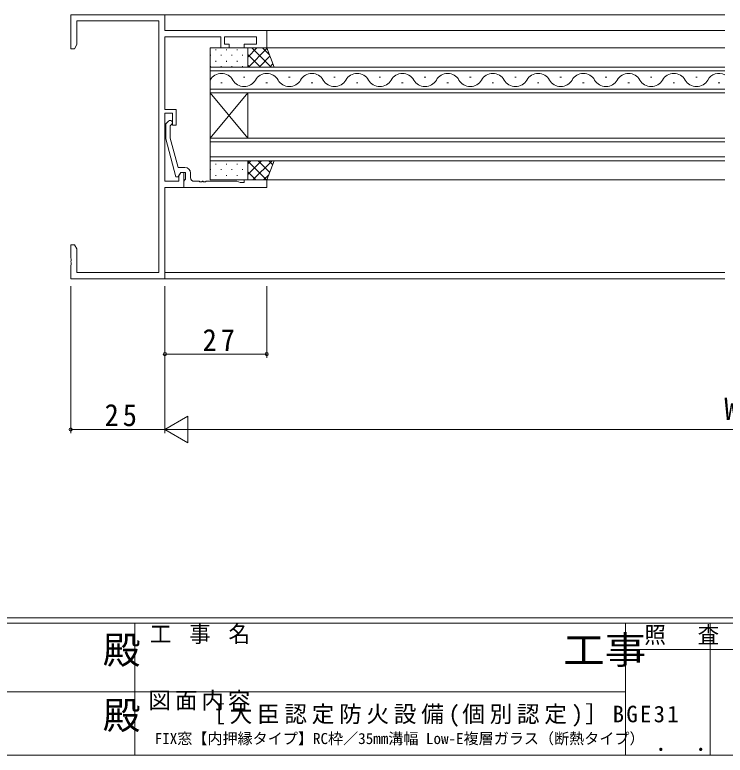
# Model space of a CAD drawing. Units: millimetres, scale not verified. Extents: x -594 to 199, y -420 to 144.
# Drawn here: x -238 to -49.6, y -420 to -223.6 of the extents above; entities that cross this region are included whole.
import ezdxf
from ezdxf.enums import TextEntityAlignment as Align

# ---------------------------------------------------------------- set-up
doc = ezdxf.new("R2010")
doc.units = ezdxf.units.MM
doc.header["$LTSCALE"] = 2
for name, color, linetype, lineweight in [('0-1_YKK_ZWAK', 7, 'Continuous', 9), ('0-3_YKK_11', 7, 'Continuous', 9), ('0-4_YKK_12', 2, 'Continuous', 9), ('0-5_YKK_13', 4, 'Continuous', 9), ('0-7_YKK_D', 6, 'Continuous', 9)]:
    doc.layers.add(name, color=color, linetype=linetype, lineweight=lineweight)
doc.layers.add('0-2_USER1', color=7, linetype='Continuous')
doc.styles.add('ＭＳ ゴシック', font='')
doc.styles.get('ＭＳ ゴシック').set_extended_font_data('MS Gothic')

msp = doc.modelspace()

# ---------------------------------------------------------------- linework, layer by layer
at = {"layer": '0-1_YKK_ZWAK'}
for p, q in [((178.8, -383.6), (-591.2, -383.6)), ((141, -385), (-591.2, -385)), ((-206.2, -385), (-206.2, -420)), ((-76, -385), (-76, -420)), ((-53.6, -385), (-53.6, -420)), ((-7.816, -391.999), (-76, -391.999)), ((-333.6, -403.199), (-204.8, -403.199)), ((-204.8, -403.199), (-76, -403.199)), ((-591.2, -420), (141, -420))]:
    msp.add_line(p, q, dxfattribs=at)
at = {"layer": '0-3_YKK_11'}
for p, q in [((-223.203, -223.6), (-223.203, -232.6)), ((-198.203, -223.6), (-223.203, -223.6)), ((-198.203, -227.8), (-198.203, -223.6)), ((-221.573, -225.23), (-199.833, -225.23)), ((-221.573, -231.509), (-221.573, -225.23)), ((-199.833, -225.23), (-199.833, -291.97)), ((-171.203, -227.8), (-198.203, -227.8)), ((-171.203, -232.4), (-171.203, -227.8)), ((-198.203, -229.43), (-183.403, -229.43)), ((-198.203, -248.7), (-198.203, -229.43)), ((-183.403, -229.43), (-183.403, -232.4)), ((-182.403, -229.43), (-173.903, -229.43)), ((-182.403, -231.4), (-182.403, -229.43)), ((-173.903, -229.43), (-173.903, -231.4)), ((-222.203, -232.6), (-221.573, -231.509)), ((-181.203, -231.4), (-182.403, -231.4)), ((-181.203, -232.4), (-181.203, -231.4)), ((-177.203, -231.4), (-177.203, -232.4)), ((-173.903, -231.4), (-177.203, -231.4)), ((-223.203, -232.6), (-222.203, -232.6)), ((-183.403, -232.4), (-181.203, -232.4)), ((-177.203, -232.4), (-171.203, -232.4)), ((-195.203, -248.7), (-198.203, -248.7)), ((-195.203, -252.9), (-195.203, -248.7)), ((-198.203, -249.7), (-196.203, -249.7)), ((-198.203, -267.77), (-198.203, -249.7)), ((-196.203, -249.7), (-196.203, -252.9)), ((-197.227, -251.776), (-198.003, -252.551)), ((-198.003, -252.551), (-198.003, -256.497)), ((-196.803, -253.049), (-196.379, -252.624)), ((-196.803, -256.339), (-196.803, -253.049)), ((-196.203, -252.9), (-195.203, -252.9)), ((-198.003, -256.497), (-195.296, -266.6)), ((-194.724, -264.1), (-196.803, -256.339)), ((-192.903, -264.1), (-194.724, -264.1)), ((-195.296, -266.6), (-194.696, -266.6)), ((-194.696, -266.6), (-194.003, -265.4)), ((-194.003, -265.4), (-194.503, -266.266)), ((-194.503, -266.266), (-194.503, -267.77)), ((-193.203, -265.4), (-194.003, -265.4)), ((-194.003, -265.4), (-192.703, -265.4)), ((-193.203, -269.4), (-193.203, -265.4)), ((-192.703, -265.4), (-192.703, -267.2)), ((-191.403, -266.77), (-191.403, -265.6)), ((-194.503, -267.77), (-198.203, -267.77)), ((-192.903, -267.4), (-193.203, -267.7)), ((-193.203, -267.7), (-193.203, -269.4)), ((-192.703, -267.2), (-192.903, -267.4)), ((-189.161, -267.77), (-190.403, -267.77)), ((-188.978, -267.89), (-189.161, -267.77)), ((-188.428, -267.89), (-188.978, -267.89)), ((-188.245, -267.77), (-188.428, -267.89)), ((-188.162, -267.77), (-188.245, -267.77)), ((-187.978, -267.89), (-188.162, -267.77)), ((-187.428, -267.89), (-187.978, -267.89)), ((-187.245, -267.77), (-187.428, -267.89)), ((-179.11, -267.77), (-187.245, -267.77)), ((-178.203, -268.1), (-179.11, -267.77)), ((-177.203, -268.1), (-178.203, -268.1)), ((-177.203, -267.4), (-177.203, -268.1)), ((-171.203, -267.4), (-177.203, -267.4)), ((-171.203, -269.4), (-171.203, -267.4)), ((-198.203, -269.4), (-193.203, -269.4)), ((-198.203, -293.6), (-198.203, -269.4)), ((-193.203, -269.4), (-171.203, -269.4)), ((-223.203, -284.6), (-223.203, -288.142)), ((-222.203, -284.6), (-223.203, -284.6)), ((-221.573, -285.691), (-222.203, -284.6)), ((-221.573, -291.97), (-221.573, -285.691)), ((-223.203, -288.142), (-223.083, -288.325)), ((-223.083, -288.325), (-223.083, -288.875)), ((-223.083, -288.875), (-223.203, -289.058)), ((-223.203, -289.058), (-223.203, -289.142)), ((-223.203, -289.142), (-223.083, -289.325)), ((-223.083, -289.875), (-223.203, -290.058)), ((-223.203, -290.058), (-223.203, -293.6)), ((-223.083, -289.325), (-223.083, -289.875)), ((-199.833, -291.97), (-221.573, -291.97)), ((-223.203, -293.6), (-198.203, -293.6))]:
    msp.add_line(p, q, dxfattribs=at)
for centre, radius, start, end in [((-196.803, -252.2), 0.6, 314.99998, 135), ((-192.903, -265.6), 1.5, 0, 89.99998), ((-190.403, -266.77), 1, 180, 269.99998)]:
    msp.add_arc(centre, radius, start, end, dxfattribs=at)
at = {"layer": '0-4_YKK_12'}
for p, q in [((-49.703, -223.6), (-198.503, -223.6)), ((-49.703, -227.8), (-171.503, -227.8)), ((-49.703, -232.4), (-171.703, -232.4)), ((-186.203, -237.5), (-49.703, -237.5)), ((-186.203, -244.3), (-186.203, -237.5)), ((-49.703, -238.5), (-186.203, -238.5)), ((-177.403, -240.14), (-177.003, -240.14)), ((-165.403, -240.14), (-165.003, -240.14)), ((-153.403, -240.14), (-153.003, -240.14)), ((-141.403, -240.14), (-141.003, -240.14)), ((-129.403, -240.14), (-129.003, -240.14)), ((-117.403, -240.14), (-117.003, -240.14)), ((-105.403, -240.14), (-105.003, -240.14)), ((-93.403, -240.14), (-93.003, -240.14)), ((-81.403, -240.14), (-81.003, -240.14)), ((-69.403, -240.14), (-69.003, -240.14)), ((-57.403, -240.14), (-57.003, -240.14)), ((-186.203, -243.3), (-49.703, -243.3)), ((-183.403, -241.66), (-183.003, -241.66)), ((-171.403, -241.66), (-171.003, -241.66)), ((-159.403, -241.66), (-159.003, -241.66)), ((-147.403, -241.66), (-147.003, -241.66)), ((-135.403, -241.66), (-135.003, -241.66)), ((-123.403, -241.66), (-123.003, -241.66)), ((-111.403, -241.66), (-111.003, -241.66)), ((-99.403, -241.66), (-99.003, -241.66)), ((-87.403, -241.66), (-87.003, -241.66)), ((-75.403, -241.66), (-75.003, -241.66)), ((-63.403, -241.66), (-63.003, -241.66)), ((-51.403, -241.66), (-51.003, -241.66)), ((-49.703, -244.3), (-186.203, -244.3)), ((-186.203, -256.3), (-176.203, -244.3)), ((-186.203, -244.3), (-176.203, -256.3)), ((-186.203, -244.3), (-186.203, -256.3)), ((-176.203, -244.3), (-176.203, -256.3)), ((-186.203, -256.3), (-49.703, -256.3)), ((-186.203, -262.3), (-186.203, -256.3)), ((-49.703, -257.3), (-186.203, -257.3)), ((-186.203, -261.3), (-49.703, -261.3)), ((-49.703, -262.3), (-186.203, -262.3)), ((-49.703, -267.4), (-171.503, -267.4)), ((-49.703, -291.97), (-198.203, -291.97)), ((-49.703, -293.6), (-198.503, -293.6))]:
    msp.add_line(p, q, dxfattribs=at)
for centre, start, end in [((-183.203, -242.577), 29.20253, 150.79745), ((-171.203, -242.577), 29.20253, 150.79745), ((-159.203, -242.577), 29.20253, 150.79745), ((-147.203, -242.577), 29.20253, 150.79745), ((-135.203, -242.577), 29.20253, 150.79745), ((-123.203, -242.577), 29.20253, 150.79745), ((-111.203, -242.577), 29.20253, 150.79745), ((-99.203, -242.577), 29.20253, 150.79745), ((-87.203, -242.577), 29.20253, 150.79745), ((-75.203, -242.577), 29.20253, 150.79745), ((-63.203, -242.577), 29.20253, 150.79745), ((-51.203, -242.577), 64.12239, 150.79745), ((-177.203, -239.223), 209.20253, 330.79745), ((-165.203, -239.223), 209.20253, 330.79745), ((-153.203, -239.223), 209.20253, 330.79745), ((-141.203, -239.223), 209.20253, 330.79745), ((-129.203, -239.223), 209.20253, 330.79745), ((-117.203, -239.223), 209.20253, 330.79745), ((-105.203, -239.223), 209.20253, 330.79745), ((-93.203, -239.223), 209.20253, 330.79745), ((-81.203, -239.223), 209.20253, 330.79745), ((-69.203, -239.223), 209.20253, 330.79745), ((-57.203, -239.223), 209.20253, 330.79745)]:
    msp.add_arc(centre, 3.437, start, end, dxfattribs=at)
at = {"layer": '0-5_YKK_13'}
for p, q in [((-186.203, -232.4), (-176.203, -232.4)), ((-186.203, -237.5), (-186.203, -232.4)), ((-184.693, -232.82), (-184.693, -233.02)), ((-181.863, -232.82), (-181.863, -233.02)), ((-179.033, -232.82), (-179.033, -233.02)), ((-176.203, -232.4), (-176.203, -237.5)), ((-171.203, -232.4), (-176.203, -232.4)), ((-176.203, -232.4), (-176.203, -237.5)), ((-173.797, -232.4), (-176.203, -234.807)), ((-171.137, -232.569), (-176.068, -237.5)), ((-170.02, -237.5), (-175.12, -232.4)), ((-170.501, -234.191), (-172.292, -232.4)), ((-169.203, -237.5), (-171.203, -232.4)), ((-186.108, -234.235), (-186.108, -234.435)), ((-183.278, -234.235), (-183.278, -234.435)), ((-180.448, -234.235), (-180.448, -234.435)), ((-177.618, -234.235), (-177.618, -234.435)), ((-172.849, -237.5), (-176.203, -234.146)), ((-170.34, -234.6), (-173.24, -237.5)), ((-176.203, -237.5), (-186.203, -237.5)), ((-186.108, -237.265), (-186.108, -237.465)), ((-184.693, -235.85), (-184.693, -236.05)), ((-183.278, -237.265), (-183.278, -237.465)), ((-181.863, -235.85), (-181.863, -236.05)), ((-180.448, -237.265), (-180.448, -237.465)), ((-179.033, -235.85), (-179.033, -236.05)), ((-177.618, -237.265), (-177.618, -237.465)), ((-175.677, -237.5), (-176.203, -236.974)), ((-176.203, -237.5), (-169.203, -237.5)), ((-169.544, -236.632), (-170.411, -237.5)), ((-186.203, -262.3), (-186.203, -267.4)), ((-176.203, -262.3), (-186.203, -262.3)), ((-184.693, -263.12), (-184.693, -263.32)), ((-181.863, -263.12), (-181.863, -263.32)), ((-179.033, -263.12), (-179.033, -263.32)), ((-176.203, -267.4), (-176.203, -262.3)), ((-176.203, -262.3), (-169.203, -262.3)), ((-176.203, -267.4), (-176.203, -262.3)), ((-175.412, -262.3), (-176.203, -263.091)), ((-172.584, -262.3), (-176.203, -265.919)), ((-171.233, -267.4), (-176.203, -262.43)), ((-169.756, -262.3), (-174.856, -267.4)), ((-170.415, -265.39), (-173.505, -262.3)), ((-169.203, -262.3), (-171.203, -267.4)), ((-169.618, -263.358), (-170.676, -262.3)), ((-186.108, -264.535), (-186.108, -264.735)), ((-183.278, -264.535), (-183.278, -264.735)), ((-180.448, -264.535), (-180.448, -264.735)), ((-177.618, -264.535), (-177.618, -264.735)), ((-184.693, -266.15), (-184.693, -266.35)), ((-181.863, -266.15), (-181.863, -266.35)), ((-179.033, -266.15), (-179.033, -266.35)), ((-174.062, -267.4), (-176.203, -265.258)), ((-170.672, -266.045), (-172.027, -267.4)), ((-186.203, -267.4), (-176.203, -267.4)), ((-171.203, -267.4), (-176.203, -267.4))]:
    msp.add_line(p, q, dxfattribs=at)
at = {"layer": '0-7_YKK_D'}
for p, q in [((-223.203, -295.6), (-223.203, -334.6)), ((-198.203, -295.6), (-198.203, -314.6)), ((-198.203, -295.6), (-198.203, -334.6)), ((-198.203, -295.6), (-198.203, -334.6)), ((-171.203, -295.6), (-171.203, -314.6)), ((-198.203, -313.6), (-171.203, -313.6)), ((-198.203, -333.6), (-192.141, -330.1)), ((-192.141, -337.1), (-192.141, -330.1)), ((-223.203, -333.6), (-198.203, -333.6)), ((-198.203, -333.6), (-186.079, -333.6)), ((-198.203, -333.6), (-192.141, -337.1)), ((94.797, -333.6), (-191.203, -333.6))]:
    msp.add_line(p, q, dxfattribs=at)
for centre in [(-198.203, -313.6), (-171.203, -313.6), (-223.203, -333.6)]:
    msp.add_circle(centre, 0.425, dxfattribs=at)

# ---------------------------------------------------------------- texts
at = {"layer": '0-1_YKK_ZWAK', "color": 3, "style": 'ＭＳ ゴシック'}
for p in [(-214.682, -397.956), (-214.682, -415.278)]:
    msp.add_text('殿', height=7.331, dxfattribs=at).set_placement(p, align=Align.BOTTOM_LEFT)
at = {"layer": '0-1_YKK_ZWAK', "color": 3, "style": 'ＭＳ ゴシック', "width": 1.1}
msp.add_text('工事', height=7.331, dxfattribs=at).set_placement((-92.569, -397.956), align=Align.BOTTOM_LEFT)
at = {"layer": '0-1_YKK_ZWAK', "char_height": 4.399, "attachment_point": 7, "style": 'ＭＳ ゴシック'}
for s, insert in [('\\T1.22;\\W0.95;工\\~事\\~名', (-202.188, -390.533)), ('\\T1.24;\\W0.95;照\\~\\~査', (-71.011, -390.78)), ('\\T1.17;図面内容', (-202.583, -408.148)), ('\\T1.24;\\W0.95;\\~．\\~．', (-71.545, -418.946))]:
    msp.add_mtext(s, dxfattribs=dict(at, insert=insert))
at = {"layer": '0-2_USER1', "color": 4, "style": 'ＭＳ ゴシック'}
msp.add_text('FIX窓【内押縁タイプ】RC枠／35mm溝幅 Low-E複層ガラス（断熱タイプ）', height=2.933, dxfattribs=at).set_placement((-200.916, -417.925), align=Align.BOTTOM_LEFT)
at = {"layer": '0-2_USER1', "insert": (-188.303, -412.449), "char_height": 4.399, "attachment_point": 7, "style": 'ＭＳ ゴシック'}
msp.add_mtext('\\T1.21;［大臣認定防火設備(個別認定)］BGE31', dxfattribs=at)
at = {"layer": '0-7_YKK_D', "color": 7, "style": 'ＭＳ ゴシック'}
msp.add_text('W', height=5.865, dxfattribs=at).set_placement((-49.803, -332.8), align=Align.BOTTOM_LEFT)
at = {"layer": '0-7_YKK_D', "color": 7, "char_height": 5.865, "attachment_point": 7, "style": 'ＭＳ ゴシック'}
for s, insert in [('\\T1.27;\\W0.95;27', (-188.223, -312.8)), ('\\T1.27;\\W0.95;25', (-214.223, -332.8))]:
    msp.add_mtext(s, dxfattribs=dict(at, insert=insert))

doc.saveas('drawing.dxf')
